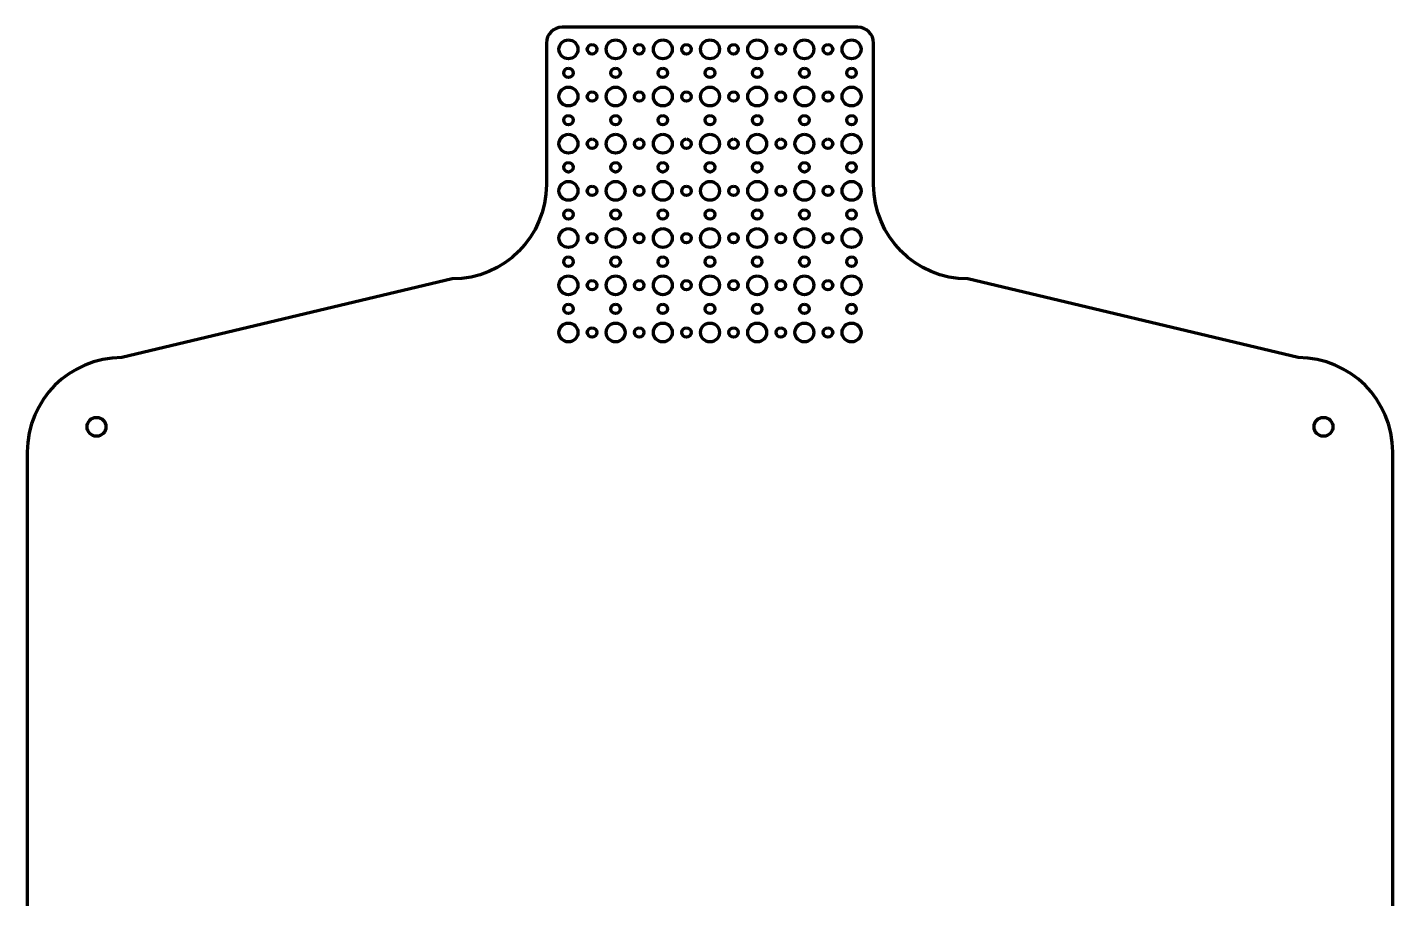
# Model space of a CAD drawing. Header units: centimetres. Extents: x -21.7 to 21.7, y -27.7 to 27.7.
# Drawn here: x -21.7 to 21.7, y 0 to 27.7 of the extents above; entities that cross this region are included whole.
import ezdxf

# ---------------------------------------------------------------- set-up
doc = ezdxf.new("R2010")
doc.units = ezdxf.units.CM
doc.header["$MEASUREMENT"] = 0
doc.layers.add('Layer 1', color=7, linetype='Continuous')

msp = doc.modelspace()

# ---------------------------------------------------------------- linework, layer by layer
at = {"layer": 'Layer 1', "lineweight": 158}
for centre, major_axis in [((-4.49999, 26.99999), (0, 0.30001)), ((-3.75, 27), (0, 0.15)), ((-2.99999, 26.99999), (0, 0.30001)), ((-2.25, 27), (0, 0.15)), ((-1.49999, 26.99999), (0, 0.30001)), ((-0.75, 27), (0, 0.15)), ((0.00001, 26.99999), (0, 0.30001)), ((0.75, 27), (0, 0.15)), ((1.50001, 26.99999), (0, 0.30001)), ((2.25, 27), (0, 0.15)), ((3.00001, 26.99999), (0, 0.30001)), ((3.75, 27), (0, 0.15)), ((4.50001, 26.99999), (0, 0.30001)), ((-4.5, 26.25), (0, 0.15)), ((-3, 26.25), (0, 0.15)), ((-1.5, 26.25), (0, 0.15)), ((0, 26.25), (0, 0.15)), ((1.5, 26.25), (0, 0.15)), ((3, 26.25), (0, 0.15)), ((4.5, 26.25), (0, 0.15)), ((-4.49999, 25.49999), (0, 0.30001)), ((-3.75, 25.5), (0, 0.15)), ((-2.99999, 25.49999), (0, 0.30001)), ((-2.25, 25.5), (0, 0.15)), ((-1.49999, 25.49999), (0, 0.30001)), ((-0.75, 25.5), (0, 0.15)), ((0.00001, 25.49999), (0, 0.30001)), ((0.75, 25.5), (0, 0.15)), ((1.50001, 25.49999), (0, 0.30001)), ((2.25, 25.5), (0, 0.15)), ((3.00001, 25.49999), (0, 0.30001)), ((3.75, 25.5), (0, 0.15)), ((4.50001, 25.49999), (0, 0.30001)), ((-4.5, 24.75), (0, 0.15)), ((-3, 24.75), (0, 0.15)), ((-1.5, 24.75), (0, 0.15)), ((0, 24.75), (0, 0.15)), ((1.5, 24.75), (0, 0.15)), ((3, 24.75), (0, 0.15)), ((4.5, 24.75), (0, 0.15)), ((-4.49999, 23.99999), (0, 0.30001)), ((-3.75, 24), (0, 0.15)), ((-2.99999, 23.99999), (0, 0.30001)), ((-2.25, 24), (0, 0.15)), ((-1.49999, 23.99999), (0, 0.30001)), ((-0.75, 24), (0, 0.15)), ((0.00001, 23.99999), (0, 0.30001)), ((0.75, 24), (0, 0.15)), ((1.50001, 23.99999), (0, 0.30001)), ((2.25, 24), (0, 0.15)), ((3.00001, 23.99999), (0, 0.30001)), ((3.75, 24), (0, 0.15)), ((4.50001, 23.99999), (0, 0.30001)), ((-4.5, 23.25), (0, 0.15)), ((-3, 23.25), (0, 0.15)), ((-1.5, 23.25), (0, 0.15)), ((0, 23.25), (0, 0.15)), ((1.5, 23.25), (0, 0.15)), ((3, 23.25), (0, 0.15)), ((4.5, 23.25), (0, 0.15)), ((-4.49999, 22.49999), (0, 0.30001)), ((-3.75, 22.5), (0, 0.15)), ((-2.99999, 22.49999), (0, 0.30001)), ((-2.25, 22.5), (0, 0.15)), ((-1.49999, 22.49999), (0, 0.30001)), ((-0.75, 22.5), (0, 0.15)), ((0.00001, 22.49999), (0, 0.30001)), ((0.75, 22.5), (0, 0.15)), ((1.50001, 22.49999), (0, 0.30001)), ((2.25, 22.5), (0, 0.15)), ((3.00001, 22.49999), (0, 0.30001)), ((3.75, 22.5), (0, 0.15)), ((4.50001, 22.49999), (0, 0.30001)), ((-4.5, 21.75), (0, 0.15)), ((-3, 21.75), (0, 0.15)), ((-1.5, 21.75), (0, 0.15)), ((0, 21.75), (0, 0.15)), ((1.5, 21.75), (0, 0.15)), ((3, 21.75), (0, 0.15)), ((4.5, 21.75), (0, 0.15)), ((-4.49999, 20.99999), (0, 0.30001)), ((-2.99999, 20.99999), (0, 0.30001)), ((-1.49999, 20.99999), (0, 0.30001)), ((0.00001, 20.99999), (0, 0.30001)), ((1.50001, 20.99999), (0, 0.30001)), ((3.00001, 20.99999), (0, 0.30001)), ((4.50001, 20.99999), (0, 0.30001)), ((-3.75, 21), (0, 0.15)), ((-2.25, 21), (0, 0.15)), ((-0.75, 21), (0, 0.15)), ((0.75, 21), (0, 0.15)), ((2.25, 21), (0, 0.15)), ((3.75, 21), (0, 0.15)), ((-4.5, 20.25), (0, 0.15)), ((-3, 20.25), (0, 0.15)), ((-1.5, 20.25), (0, 0.15)), ((0, 20.25), (0, 0.15)), ((1.5, 20.25), (0, 0.15)), ((3, 20.25), (0, 0.15)), ((4.5, 20.25), (0, 0.15)), ((-4.49999, 19.49999), (0, 0.30001)), ((-3.75, 19.5), (0, 0.15)), ((-2.99999, 19.49999), (0, 0.30001)), ((-2.25, 19.5), (0, 0.15)), ((-1.49999, 19.49999), (0, 0.30001)), ((-0.75, 19.5), (0, 0.15)), ((0.00001, 19.49999), (0, 0.30001)), ((0.75, 19.5), (0, 0.15)), ((1.50001, 19.49999), (0, 0.30001)), ((2.25, 19.5), (0, 0.15)), ((3.00001, 19.49999), (0, 0.30001)), ((3.75, 19.5), (0, 0.15)), ((4.50001, 19.49999), (0, 0.30001)), ((-4.5, 18.75), (0, 0.15)), ((-3, 18.75), (0, 0.15)), ((-1.5, 18.75), (0, 0.15)), ((0, 18.75), (0, 0.15)), ((1.5, 18.75), (0, 0.15)), ((3, 18.75), (0, 0.15)), ((4.5, 18.75), (0, 0.15)), ((-4.49999, 17.99999), (0, 0.30001)), ((-2.99999, 17.99999), (0, 0.30001)), ((-1.49999, 17.99999), (0, 0.30001)), ((0.00001, 17.99999), (0, 0.30001)), ((1.50001, 17.99999), (0, 0.30001)), ((3.00001, 17.99999), (0, 0.30001)), ((4.50001, 17.99999), (0, 0.30001)), ((-3.75, 18), (0, 0.15)), ((-2.25, 18), (0, 0.15)), ((-0.75, 18), (0, 0.15)), ((0.75, 18), (0, 0.15)), ((2.25, 18), (0, 0.15)), ((3.75, 18), (0, 0.15)), ((-19.49999, 14.99999), (0, 0.30001)), ((19.50001, 14.99999), (0, 0.30001))]:
    msp.add_ellipse(centre, major_axis=major_axis, ratio=1, dxfattribs=at)
msp.add_open_spline([(-5.2, 22.7), (-5.2, 22.7), (-5.2, 27.2), (-5.2, 27.2), (-5.2, 27.2), (-5.2, 27.47614), (-4.97614, 27.7), (-4.7, 27.7), (-4.7, 27.7), (-4.7, 27.7), (4.7, 27.7), (4.7, 27.7), (4.7, 27.7), (4.97614, 27.7), (5.2, 27.47614), (5.2, 27.2), (5.2, 27.2), (5.2, 27.2), (5.2, 22.7), (5.2, 22.7), (5.2, 22.7), (5.2, 21.04314), (6.54314, 19.7), (8.2, 19.7), (8.2, 19.7), (8.2, 19.7), (18.7, 17.2), (18.7, 17.2), (18.7, 17.2), (20.35686, 17.2), (21.7, 15.85686), (21.7, 14.2), (21.7, 14.2), (21.7, 14.2), (21.7, -27.2), (21.7, -27.2), (21.7, -27.2), (21.7, -27.47614), (21.47614, -27.7), (21.2, -27.7), (21.2, -27.7), (21.2, -27.7), (4.7, -27.7), (4.7, -27.7), (4.7, -27.7), (4.7, -27.7), (-4.7, -27.7), (-4.7, -27.7), (-4.7, -27.7), (-4.7, -27.7), (-21.2, -27.7), (-21.2, -27.7), (-21.2, -27.7), (-21.47614, -27.7), (-21.7, -27.47614), (-21.7, -27.2), (-21.7, -27.2), (-21.7, -27.2), (-21.7, 14.2), (-21.7, 14.2), (-21.7, 14.2), (-21.7, 15.85686), (-20.35686, 17.2), (-18.7, 17.2), (-18.7, 17.2), (-18.7, 17.2), (-8.2, 19.7), (-8.2, 19.7), (-8.2, 19.7), (-6.54314, 19.7), (-5.2, 21.04314), (-5.2, 22.7)], degree=3, knots=[0, 0, 0, 0, 0.05263158, 0.05263158, 0.05263158, 0.05263158, 0.10526316, 0.10526316, 0.10526316, 0.10526316, 0.15789474, 0.15789474, 0.15789474, 0.15789474, 0.21052632, 0.21052632, 0.21052632, 0.21052632, 0.26315789, 0.26315789, 0.26315789, 0.26315789, 0.31578947, 0.31578947, 0.31578947, 0.31578947, 0.36842105, 0.36842105, 0.36842105, 0.36842105, 0.42105263, 0.42105263, 0.42105263, 0.42105263, 0.47368421, 0.47368421, 0.47368421, 0.47368421, 0.52631579, 0.52631579, 0.52631579, 0.52631579, 0.57894737, 0.57894737, 0.57894737, 0.57894737, 0.63157895, 0.63157895, 0.63157895, 0.63157895, 0.68421053, 0.68421053, 0.68421053, 0.68421053, 0.73684211, 0.73684211, 0.73684211, 0.73684211, 0.78947368, 0.78947368, 0.78947368, 0.78947368, 0.84210526, 0.84210526, 0.84210526, 0.84210526, 0.89473684, 0.89473684, 0.89473684, 0.89473684, 1, 1, 1, 1], dxfattribs=at)

doc.saveas('drawing.dxf')
